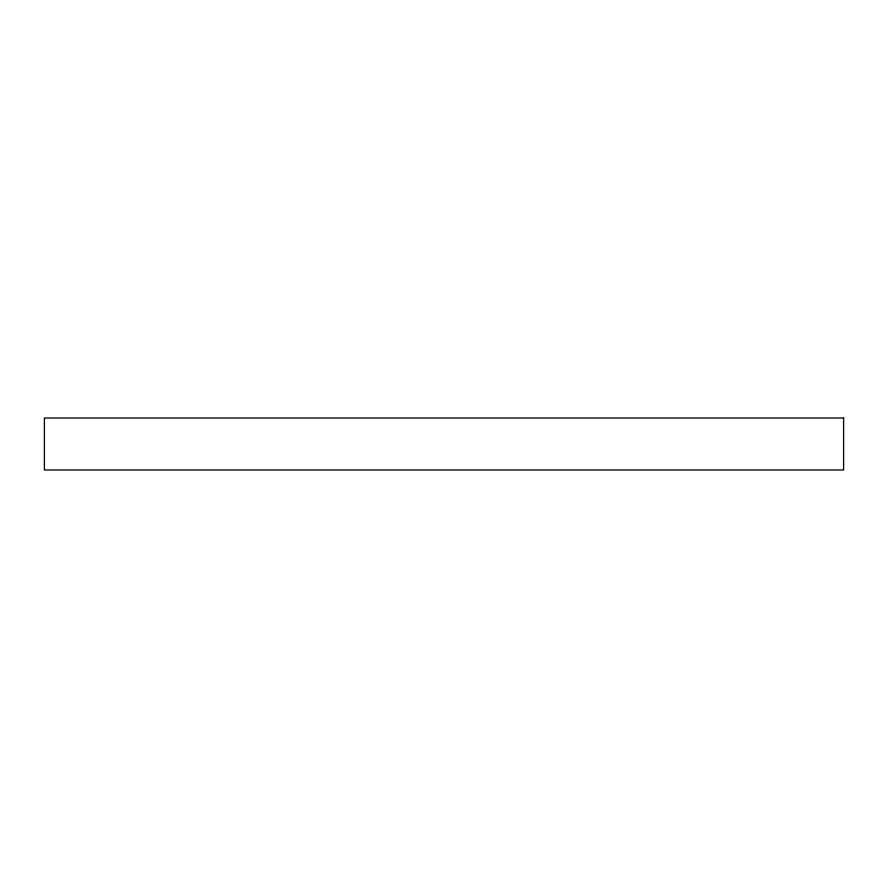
<?xml version="1.0" encoding="UTF-8"?>
<svg xmlns="http://www.w3.org/2000/svg" width="888" height="888" viewBox="0 0 888 888"><rect width="100%" height="100%" fill="white"/><g stroke="black" fill="none" stroke-linecap="round" stroke-linejoin="round"><path stroke-width="1.33" d="M843.6 418.026L44.4 418.026L44.4 469.974L843.6 469.974L843.6 418.026"/></g></svg>
